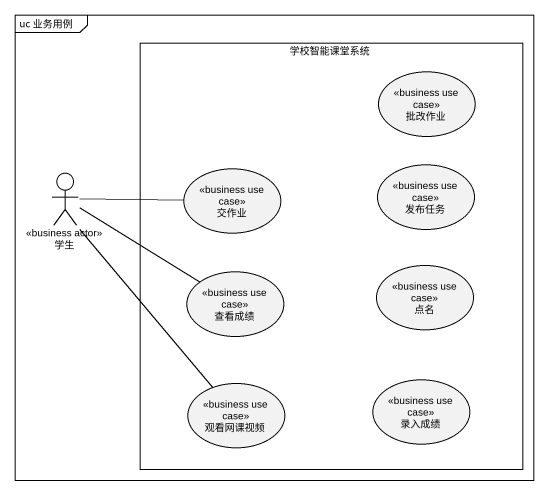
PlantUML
@startuml
mainframe uc 业务用例
rectangle 学校智能课堂系统 {
  usecase 批改作业 <<business use case>>
  usecase 交作业 <<business use case>>
  usecase 发布任务 <<business use case>>
  usecase 查看成绩 <<business use case>>
  usecase 点名 <<business use case>>
  usecase 观看网课视频 <<business use case>>
  usecase 录入成绩 <<business use case>>
}
actor 学生 <<business actor>>
学生 -right- 交作业
学生 -right- 查看成绩
学生 -- 观看网课视频
@enduml
